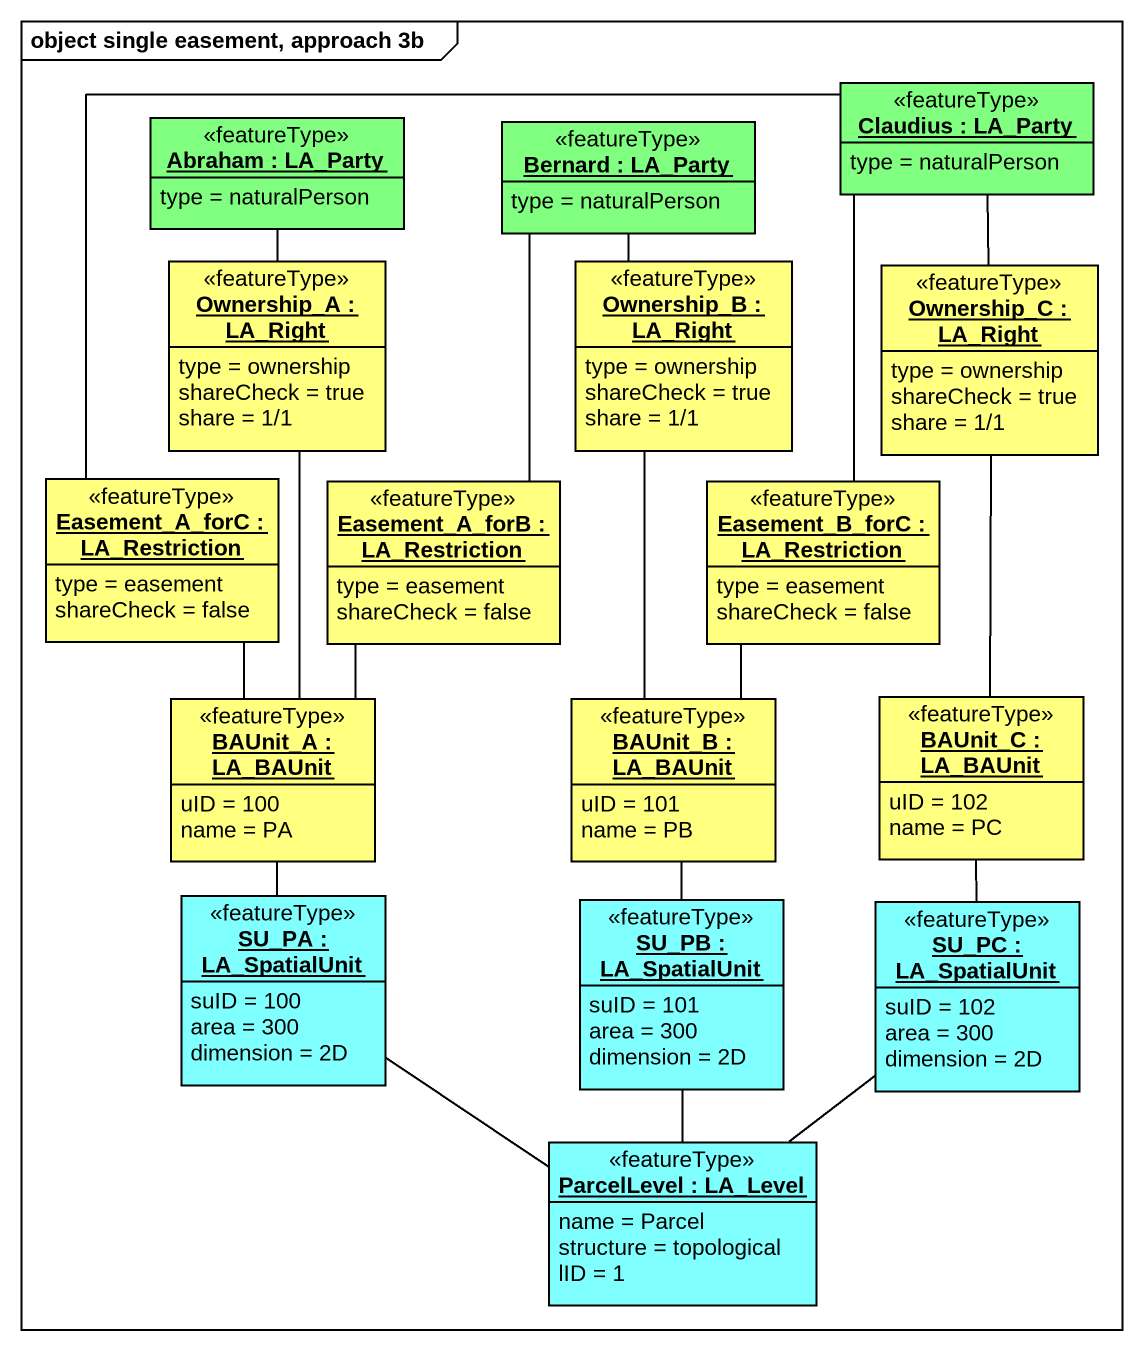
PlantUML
@startuml
mainframe object single easement, approach 3b
hide circle
hide empty members
object "Abraham : LA_Party" as Abraham <<featureType>> #80FF80 {
  type = naturalPerson
}
object "Bernard : LA_Party" as Bernard <<featureType>> #80FF80 {
  type = naturalPerson
}
object "Claudius : LA_Party" as Claudius <<featureType>> #80FF80 {
  type = naturalPerson
}
object "Ownership_A : LA_Right" as Ownership_A <<featureType>> #FFFF80 {
  type = ownership
  shareCheck = true
  share = 1/1
}
object "Ownership_B : LA_Right" as Ownership_B <<featureType>> #FFFF80 {
  type = ownership
  shareCheck = true
  share = 1/1
}
object "Ownership_C : LA_Right" as Ownership_C <<featureType>> #FFFF80 {
  type = ownership
  shareCheck = true
  share = 1/1
}
object "Easement_A_forC : LA_Restriction" as Easement_A_forC <<featureType>> #FFFF80 {
  type = easement
  shareCheck = false
}
object "Easement_A_forB : LA_Restriction" as Easement_A_forB <<featureType>> #FFFF80 {
  type = easement
  shareCheck = false
}
object "Easement_B_forC : LA_Restriction" as Easement_B_forC <<featureType>> #FFFF80 {
  type = easement
  shareCheck = false
}
object "BAUnit_A : LA_BAUnit" as BAUnit_A <<featureType>> #FFFF80 {
  uID = 100
  name = PA
}
object "BAUnit_B : LA_BAUnit" as BAUnit_B <<featureType>> #FFFF80 {
  uID = 101
  name = PB
}
object "BAUnit_C : LA_BAUnit" as BAUnit_C <<featureType>> #FFFF80 {
  uID = 102
  name = PC
}
object "SU_PA : LA_SpatialUnit" as SU_PA <<featureType>> #80FFFF {
  suID = 100
  area = 300
  dimension = 2D
}
object "SU_PB : LA_SpatialUnit" as SU_PB <<featureType>> #80FFFF {
  suID = 101
  area = 300
  dimension = 2D
}
object "SU_PC : LA_SpatialUnit" as SU_PC <<featureType>> #80FFFF {
  suID = 102
  area = 300
  dimension = 2D
}
object "ParcelLevel : LA_Level" as ParcelLevel <<featureType>> #80FFFF {
  name = Parcel
  structure = topological
  lID = 1
}
Abraham -- Ownership_A
Bernard -- Ownership_B
Ownership_C -up- Claudius
Easement_A_forC -right- Claudius
Easement_A_forB -up- Bernard
Easement_A_forB -- BAUnit_A
Easement_B_forC -up- Claudius
BAUnit_A -up- Ownership_A
BAUnit_A -up- Easement_A_forC
BAUnit_B -up- Ownership_B
BAUnit_B -up- Easement_B_forC
BAUnit_C -up- Ownership_C
SU_PA -up- BAUnit_A
SU_PA -right- ParcelLevel
SU_PB -up- BAUnit_B
SU_PB -- ParcelLevel
SU_PC -up- BAUnit_C
SU_PC -- ParcelLevel
@enduml
